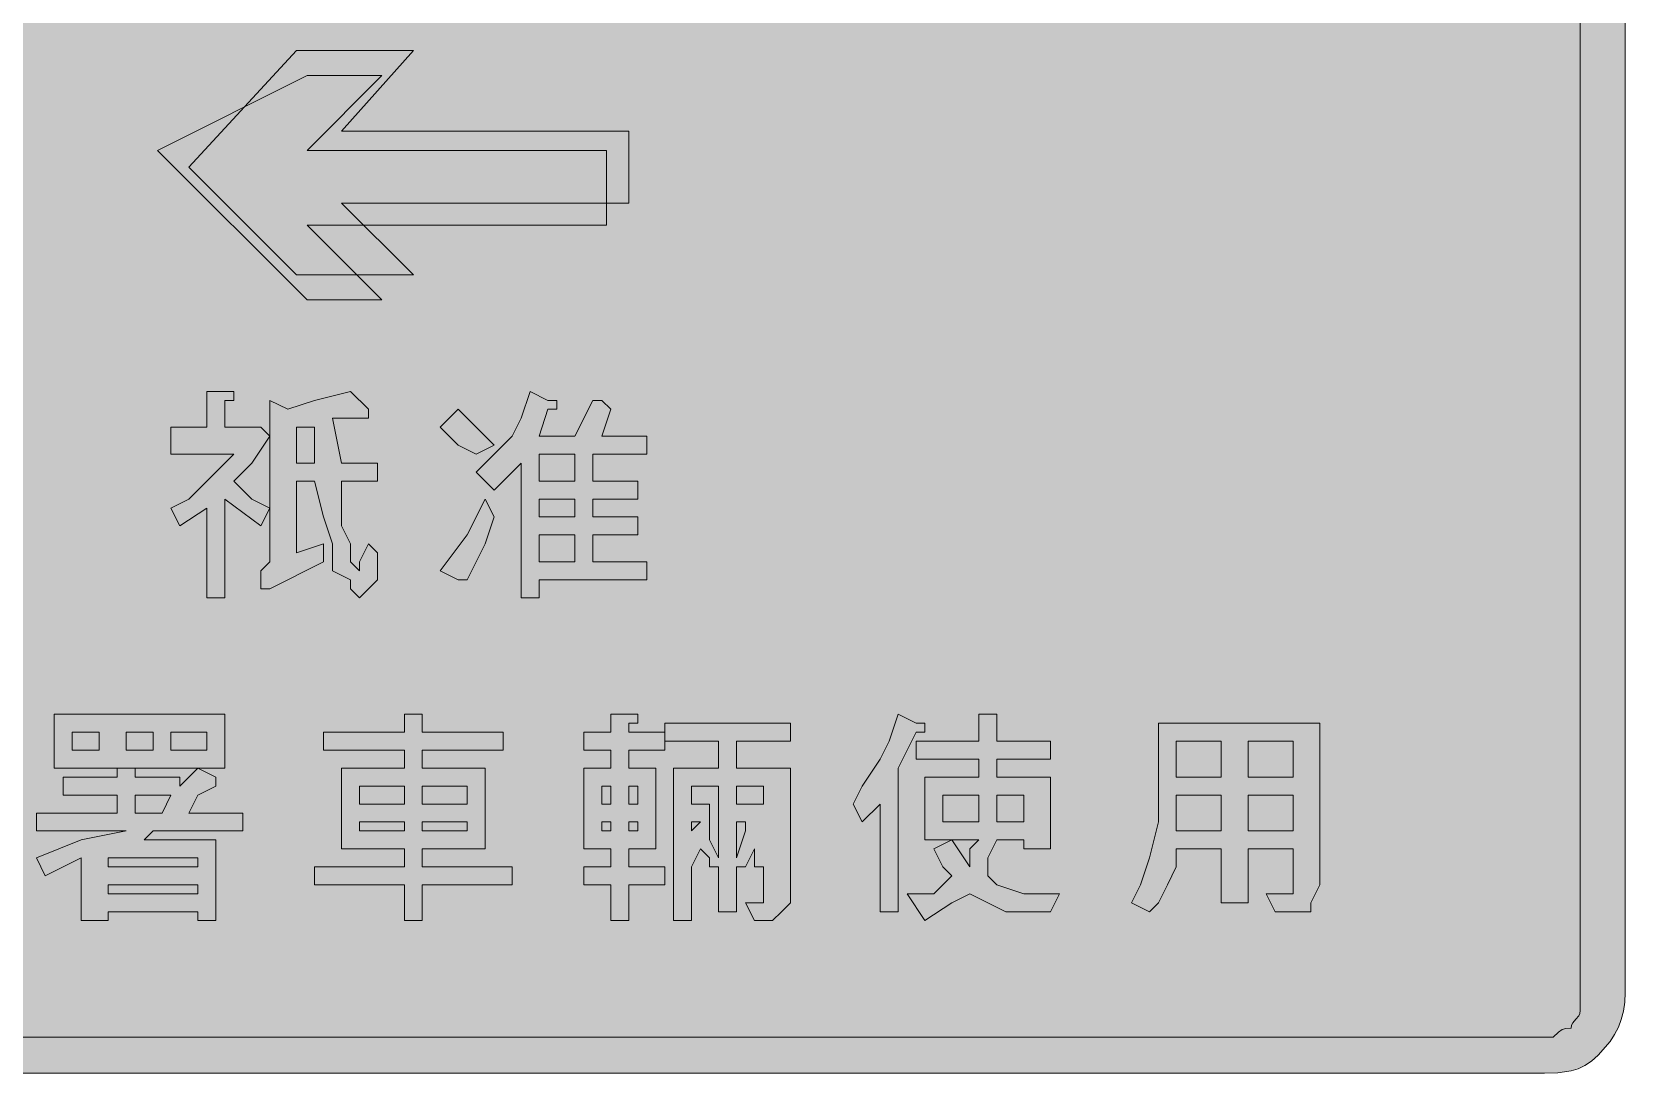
# Model space of a CAD drawing. Header units: metres. Extents: x 121 to 445, y 10 to 260.
# Drawn here: x 232.5 to 445.5, y 10.1 to 149.4 of the extents above; entities that cross this region are included whole.
import ezdxf

# ---------------------------------------------------------------- set-up
doc = ezdxf.new("R2010")
doc.units = ezdxf.units.M
for name, color, linetype, true_color in [('FILL_BLACK_000000', 7, 'Continuous', 0x000000), ('FILL_WHITE_FFFFFF', 7, 'Continuous', 0xffffff), ('STROKE_BLACK_000000', 7, 'Continuous', 0x000000)]:
    doc.layers.add(name, color=color, linetype=linetype, true_color=true_color)

msp = doc.modelspace()

# ---------------------------------------------------------------- hatches: boundary and pattern name
at = {"layer": 'FILL_BLACK_000000', "true_color": 0x000000}
h = msp.add_hatch(color=7, dxfattribs=at)
h.dxf.hatch_style = 1
h.paths.add_polyline_path([(130.28, 10.12), (128.07, 10.38), (126.95, 10.67), (125.86, 11.09), (124.82, 11.69), (123.87, 12.48), (122.99, 14.3), (122.22, 16.23), (121.68, 18.39), (121.52, 19.58), (121.47, 20.88), (121.47, 248.88), (121.68, 250.87), (122.22, 253.08), (122.99, 255.29), (123.87, 257.28), (125.86, 258.16), (128.07, 258.93), (130.28, 259.47), (132.27, 259.68), (434.67, 259.68), (436.47, 259.47), (438.27, 258.93), (440.07, 258.16), (441.87, 257.28), (442.71, 256.33), (443.45, 255.29), (444.06, 254.2), (444.57, 253.08), (445.25, 250.87), (445.41, 249.83), (445.47, 248.88), (445.47, 20.88), (445.41, 19.58), (445.25, 18.39), (444.96, 17.27), (444.57, 16.23), (444.06, 15.24), (443.45, 14.3), (441.87, 12.48), (440.97, 11.69), (440.07, 11.09), (439.17, 10.67), (438.27, 10.38), (436.47, 10.12), (434.67, 10.08), (132.27, 10.08), (130.28, 10.12)])
h = msp.add_hatch(color=7, dxfattribs=at)
h.dxf.hatch_style = 1
h.paths.add_polyline_path([(273.87, 126.48), (283.47, 116.88), (267.87, 116.88), (253.47, 131.28), (267.87, 146.88), (283.47, 146.88), (273.87, 136.08), (312.27, 136.08), (312.27, 126.48), (273.87, 126.48)])
h = msp.add_hatch(color=7, dxfattribs=at)
h.dxf.hatch_style = 1
h.paths.add_polyline_path([(251.07, 96.48), (255.87, 96.48), (255.87, 101.28), (258.27, 101.28), (259.47, 101.28), (259.47, 100.08), (258.27, 100.08), (258.27, 96.48), (263.07, 96.48), (264.27, 95.28), (261.87, 91.68), (259.47, 89.28), (261.87, 86.88), (264.27, 85.68), (263.07, 83.28), (258.27, 86.88), (258.27, 73.68), (255.87, 73.68), (255.87, 85.68), (252.27, 83.28), (251.07, 85.68), (253.47, 86.88), (255.87, 89.28), (258.27, 91.68), (259.47, 92.88), (251.07, 92.88), (251.07, 96.48)])
h = msp.add_hatch(color=7, dxfattribs=at)
h.dxf.hatch_style = 1
h.paths.add_polyline_path([(270.27, 100.08), (275.07, 101.28), (277.47, 98.88), (277.47, 97.68), (276.27, 97.68), (272.67, 97.68), (273.87, 91.68), (278.67, 91.68), (278.67, 89.28), (273.87, 89.28), (273.87, 85.68), (273.87, 83.28), (275.07, 80.88), (275.07, 78.48), (276.27, 77.28), (276.27, 78.48), (277.47, 80.88), (278.67, 79.68), (278.67, 77.28), (278.67, 76.08), (277.47, 74.88), (276.27, 73.68), (275.07, 74.88), (275.07, 76.08), (272.67, 77.28), (272.67, 80.88), (271.47, 84.48), (270.27, 89.28), (267.87, 89.28), (267.87, 79.68), (271.47, 80.88), (271.47, 78.48), (264.27, 74.88), (263.07, 74.88), (263.07, 77.28), (264.27, 78.48), (264.27, 100.08), (266.67, 98.88), (270.27, 100.08)])
h.paths.add_polyline_path([(270.27, 96.48), (267.87, 96.48), (267.87, 91.68), (270.27, 91.68), (270.27, 96.48)], flags=16)
h = msp.add_hatch(color=7, dxfattribs=at)
h.dxf.hatch_style = 1
h.paths.add_polyline_path([(299.07, 101.28), (301.47, 100.08), (302.67, 100.08), (302.67, 98.88), (301.47, 98.88), (300.27, 95.28), (305.07, 95.28), (307.47, 100.08), (308.67, 100.08), (309.87, 98.88), (308.67, 95.28), (314.67, 95.28), (314.67, 92.88), (307.47, 92.88), (307.47, 89.28), (313.47, 89.28), (313.47, 86.88), (307.47, 86.88), (307.47, 84.48), (313.47, 84.48), (313.47, 82.08), (307.47, 82.08), (307.47, 78.48), (314.67, 78.48), (314.67, 76.08), (300.27, 76.08), (300.27, 73.68), (297.87, 73.68), (297.87, 91.68), (294.27, 88.08), (291.87, 90.48), (294.27, 92.88), (296.67, 95.28), (297.87, 97.68), (299.07, 101.28)])
h.paths.add_polyline_path([(300.27, 84.48), (305.07, 84.48), (305.07, 86.88), (300.27, 86.88), (300.27, 84.48)], flags=16)
h.paths.add_polyline_path([(300.27, 92.88), (300.27, 89.28), (305.07, 89.28), (305.07, 92.88), (300.27, 92.88)], flags=16)
h.paths.add_polyline_path([(305.07, 82.08), (300.27, 82.08), (300.27, 78.48), (305.07, 78.48), (305.07, 82.08)], flags=16)
h = msp.add_hatch(color=7, dxfattribs=at)
h.dxf.hatch_style = 1
h.paths.add_polyline_path([(289.47, 94.08), (287.07, 96.48), (289.47, 98.88), (291.87, 96.48), (294.27, 94.08), (291.87, 92.88), (289.47, 94.08)])
h = msp.add_hatch(color=7, dxfattribs=at)
h.dxf.hatch_style = 1
h.paths.add_polyline_path([(290.67, 82.08), (293.07, 86.88), (294.27, 84.48), (293.07, 80.88), (290.67, 76.08), (289.47, 76.08), (287.07, 77.28), (290.67, 82.08)])
h = msp.add_hatch(color=7, dxfattribs=at)
h.dxf.hatch_style = 1
h.paths.add_polyline_path([(235.47, 58.08), (258.27, 58.08), (258.27, 50.88), (235.47, 50.88), (235.47, 58.08)])
h.paths.add_polyline_path([(245.07, 53.28), (248.67, 53.28), (248.67, 55.68), (245.07, 55.68), (245.07, 53.28)], flags=16)
h.paths.add_polyline_path([(237.87, 55.68), (237.87, 53.28), (241.47, 53.28), (241.47, 55.68), (237.87, 55.68)], flags=16)
h.paths.add_polyline_path([(255.87, 55.68), (251.07, 55.68), (251.07, 53.28), (255.87, 53.28), (255.87, 55.68)], flags=16)
h = msp.add_hatch(color=7, dxfattribs=at)
h.dxf.hatch_style = 1
h.paths.add_polyline_path([(284.67, 55.68), (295.47, 55.68), (295.47, 53.28), (284.67, 53.28), (284.67, 50.88), (293.07, 50.88), (293.07, 40.08), (284.67, 40.08), (284.67, 37.68), (296.67, 37.68), (296.67, 35.28), (284.67, 35.28), (284.67, 30.48), (282.27, 30.48), (282.27, 35.28), (270.27, 35.28), (270.27, 37.68), (282.27, 37.68), (282.27, 40.08), (273.87, 40.08), (273.87, 50.88), (282.27, 50.88), (282.27, 53.28), (271.47, 53.28), (271.47, 55.68), (282.27, 55.68), (282.27, 58.08), (284.67, 58.08), (284.67, 56.88), (284.67, 55.68)])
h.paths.add_polyline_path([(282.27, 46.08), (282.27, 48.48), (276.27, 48.48), (276.27, 46.08), (282.27, 46.08)], flags=16)
h.paths.add_polyline_path([(276.27, 42.48), (282.27, 42.48), (282.27, 43.68), (276.27, 43.68), (276.27, 42.48)], flags=16)
h.paths.add_polyline_path([(284.67, 48.48), (284.67, 46.08), (290.67, 46.08), (290.67, 48.48), (284.67, 48.48)], flags=16)
h.paths.add_polyline_path([(290.67, 43.68), (284.67, 43.68), (284.67, 42.48), (290.67, 42.48), (290.67, 43.68)], flags=16)
h = msp.add_hatch(color=7, dxfattribs=at)
h.dxf.hatch_style = 1
h.paths.add_polyline_path([(313.47, 58.08), (313.47, 56.88), (312.27, 56.88), (312.27, 55.68), (317.07, 55.68), (317.07, 53.28), (312.27, 53.28), (312.27, 50.88), (315.87, 50.88), (315.87, 40.08), (312.27, 40.08), (312.27, 37.68), (317.07, 37.68), (317.07, 35.28), (312.27, 35.28), (312.27, 30.48), (309.87, 30.48), (309.87, 35.28), (306.27, 35.28), (306.27, 37.68), (309.87, 37.68), (309.87, 40.08), (306.27, 40.08), (306.27, 50.88), (309.87, 50.88), (309.87, 53.28), (306.27, 53.28), (306.27, 55.68), (309.87, 55.68), (309.87, 58.08), (312.27, 58.08), (313.47, 58.08)])
h.paths.add_polyline_path([(313.47, 46.08), (313.47, 48.48), (312.27, 48.48), (312.27, 46.08), (313.47, 46.08)], flags=16)
h.paths.add_polyline_path([(312.27, 42.48), (313.47, 42.48), (313.47, 43.68), (312.27, 43.68), (312.27, 42.48)], flags=16)
h.paths.add_polyline_path([(308.67, 48.48), (308.67, 46.08), (309.87, 46.08), (309.87, 48.48), (308.67, 48.48)], flags=16)
h.paths.add_polyline_path([(309.87, 43.68), (308.67, 43.68), (308.67, 42.48), (309.87, 42.48), (309.87, 43.68)], flags=16)
h = msp.add_hatch(color=7, dxfattribs=at)
h.dxf.hatch_style = 1
h.paths.add_polyline_path([(343.47, 48.48), (345.87, 52.08), (347.07, 54.48), (348.27, 58.08), (350.67, 56.88), (351.87, 56.88), (351.87, 55.68), (350.67, 55.68), (348.27, 50.88), (348.27, 31.68), (345.87, 31.68), (345.87, 46.08), (343.47, 43.68), (342.27, 46.08), (343.47, 48.48)])
h = msp.add_hatch(color=7, dxfattribs=at)
h.dxf.hatch_style = 1
h.paths.add_polyline_path([(359.07, 49.68), (359.07, 52.08), (350.67, 52.08), (350.67, 54.48), (359.07, 54.48), (359.07, 58.08), (361.47, 58.08), (361.47, 56.88), (361.47, 54.48), (368.67, 54.48), (368.67, 52.08), (361.47, 52.08), (361.47, 49.68), (368.67, 49.68), (368.67, 40.08), (365.07, 40.08), (365.07, 41.28), (361.47, 41.28), (360.27, 38.88), (360.27, 36.48), (361.47, 35.28), (365.07, 34.08), (367.47, 34.08), (369.87, 34.08), (368.67, 31.68), (366.27, 31.68), (362.67, 31.68), (360.27, 32.88), (357.87, 34.08), (355.47, 32.88), (351.87, 30.48), (349.47, 34.08), (353.07, 34.08), (355.47, 36.48), (354.27, 37.68), (353.07, 40.08), (355.47, 41.28), (354.27, 41.28), (351.87, 41.28), (351.87, 49.68), (359.07, 49.68)])
h.paths.add_polyline_path([(357.87, 37.68), (357.87, 40.08), (359.07, 41.28), (355.47, 41.28), (357.87, 37.68)], flags=16)
h.paths.add_polyline_path([(365.07, 47.28), (361.47, 47.28), (361.47, 43.68), (365.07, 43.68), (365.07, 47.28)], flags=16)
h.paths.add_polyline_path([(359.07, 47.28), (354.27, 47.28), (354.27, 43.68), (359.07, 43.68), (359.07, 47.28)], flags=16)
h = msp.add_hatch(color=7, dxfattribs=at)
h.dxf.hatch_style = 1
h.paths.add_polyline_path([(326.67, 50.88), (333.87, 50.88), (333.87, 32.88), (332.67, 31.68), (331.47, 30.48), (330.27, 30.48), (329.07, 30.48), (327.87, 32.88), (329.07, 32.88), (330.27, 32.88), (330.27, 34.08), (330.27, 37.68), (329.07, 37.68), (329.07, 40.08), (327.87, 37.68), (326.67, 37.68), (326.67, 31.68), (324.27, 31.68), (324.27, 37.68), (323.07, 37.68), (323.07, 38.88), (321.87, 40.08), (320.67, 37.68), (320.67, 30.48), (318.27, 30.48), (318.27, 50.88), (324.27, 50.88), (324.27, 54.48), (317.07, 54.48), (317.07, 56.88), (333.87, 56.88), (333.87, 54.48), (326.67, 54.48), (326.67, 50.88)])
h.paths.add_polyline_path([(321.87, 43.68), (320.67, 43.68), (320.67, 42.48), (321.87, 43.68)], flags=16)
h.paths.add_polyline_path([(326.67, 38.88), (327.87, 42.48), (327.87, 43.68), (326.67, 43.68), (326.67, 38.88)], flags=16)
h.paths.add_polyline_path([(326.67, 48.48), (326.67, 46.08), (330.27, 46.08), (330.27, 48.48), (326.67, 48.48)], flags=16)
h.paths.add_polyline_path([(324.27, 38.88), (324.27, 48.48), (320.67, 48.48), (320.67, 46.08), (323.07, 46.08), (323.07, 41.28), (324.27, 38.88)], flags=16)
h = msp.add_hatch(color=7, dxfattribs=at)
h.dxf.hatch_style = 1
h.paths.add_polyline_path([(402.27, 31.68), (399.87, 31.68), (398.67, 31.68), (397.47, 34.08), (398.67, 34.08), (399.87, 34.08), (401.07, 34.08), (401.07, 35.28), (401.07, 36.48), (401.07, 40.08), (395.07, 40.08), (395.07, 32.88), (391.47, 32.88), (391.47, 40.08), (385.47, 40.08), (385.47, 37.68), (384.27, 35.28), (383.07, 32.88), (381.87, 31.68), (379.47, 32.88), (380.67, 35.28), (381.87, 38.88), (383.07, 43.68), (383.07, 48.48), (383.07, 56.88), (404.67, 56.88), (404.67, 35.28), (403.47, 32.88), (403.47, 31.68), (402.27, 31.68)])
h.paths.add_polyline_path([(391.47, 49.68), (391.47, 54.48), (385.47, 54.48), (385.47, 49.68), (391.47, 49.68)], flags=16)
h.paths.add_polyline_path([(391.47, 42.48), (391.47, 47.28), (385.47, 47.28), (385.47, 42.48), (391.47, 42.48)], flags=16)
h.paths.add_polyline_path([(395.07, 54.48), (395.07, 49.68), (401.07, 49.68), (401.07, 54.48), (395.07, 54.48)], flags=16)
h.paths.add_polyline_path([(401.07, 47.28), (395.07, 47.28), (395.07, 42.48), (401.07, 42.48), (401.07, 47.28)], flags=16)
h = msp.add_hatch(color=7, dxfattribs=at)
h.dxf.hatch_style = 1
h.paths.add_polyline_path([(242.67, 31.68), (242.67, 30.48), (239.07, 30.48), (239.07, 38.88), (236.67, 37.68), (234.27, 36.48), (233.07, 38.88), (239.07, 41.28), (245.07, 42.48), (233.07, 42.48), (233.07, 44.88), (243.87, 44.88), (243.87, 47.28), (236.67, 47.28), (236.67, 49.68), (243.87, 49.68), (243.87, 50.88), (246.27, 50.88), (246.27, 49.68), (252.27, 49.68), (252.27, 48.48), (254.67, 50.88), (257.07, 49.68), (257.07, 48.48), (254.67, 47.28), (253.47, 44.88), (260.67, 44.88), (260.67, 42.48), (254.67, 42.48), (252.27, 42.48), (251.07, 42.48), (248.67, 42.48), (247.47, 41.28), (257.07, 41.28), (257.07, 30.48), (254.67, 30.48), (254.67, 31.68), (242.67, 31.68)])
h.paths.add_polyline_path([(246.27, 44.88), (249.87, 44.88), (251.07, 47.28), (246.27, 47.28), (246.27, 44.88)], flags=16)
h.paths.add_polyline_path([(242.67, 38.88), (242.67, 37.68), (254.67, 37.68), (254.67, 38.88), (242.67, 38.88)], flags=16)
h.paths.add_polyline_path([(254.67, 35.28), (242.67, 35.28), (242.67, 34.08), (254.67, 34.08), (254.67, 35.28)], flags=16)
at = {"layer": 'FILL_WHITE_FFFFFF', "true_color": 0xffffff}
h = msp.add_hatch(color=7, dxfattribs=at)
h.dxf.hatch_style = 1
h.paths.add_polyline_path([(439.47, 20.88), (439.47, 18.48), (439.42, 18.08), (439.28, 17.77), (438.87, 17.28), (438.46, 16.79), (438.32, 16.48), (438.27, 16.08), (437.56, 16.06), (437.07, 15.93), (436.58, 15.57), (435.87, 14.88), (434.67, 14.88), (132.27, 14.88), (131.2, 14.9), (130.02, 15.03), (129.49, 15.17), (129.06, 15.39), (128.78, 15.68), (128.67, 16.08), (127.98, 16.79), (127.62, 17.28), (127.49, 17.77), (127.47, 18.48), (127.07, 18.53), (126.78, 18.69), (126.42, 19.23), (126.29, 20), (126.27, 20.88), (126.27, 248.88), (126.48, 249.95), (127.02, 251.13), (127.79, 252.09), (128.22, 252.37), (128.67, 252.48), (128.78, 252.93), (129.06, 253.36), (130.02, 254.13), (131.2, 254.67), (132.27, 254.88), (434.67, 254.88), (435.57, 254.77), (436.43, 254.45), (437.24, 253.93), (437.97, 253.23), (438.58, 252.36), (439.06, 251.34), (439.36, 250.17), (439.47, 248.88), (439.47, 20.88)])

# ---------------------------------------------------------------- linework, layer by layer
at = {"layer": 'FILL_BLACK_000000', "lineweight": 0, "true_color": 0x000000}
msp.add_lwpolyline([(445.47, 248.88), (445.47, 20.88), (445.41, 19.58), (445.25, 18.39), (444.96, 17.27), (444.57, 16.23), (444.06, 15.24), (443.45, 14.3), (441.87, 12.48), (440.97, 11.69), (440.07, 11.09), (439.17, 10.67), (438.27, 10.38), (436.47, 10.12), (434.67, 10.08), (132.27, 10.08)], dxfattribs=at)
for points in [[(273.87, 126.48), (283.47, 116.88), (267.87, 116.88), (253.47, 131.28), (267.87, 146.88), (283.47, 146.88), (273.87, 136.08), (312.27, 136.08), (312.27, 126.48)], [(251.07, 96.48), (255.87, 96.48), (255.87, 101.28), (258.27, 101.28), (259.47, 101.28), (259.47, 100.08), (258.27, 100.08), (258.27, 96.48), (263.07, 96.48), (264.27, 95.28), (261.87, 91.68), (259.47, 89.28), (261.87, 86.88), (264.27, 85.68), (263.07, 83.28), (258.27, 86.88), (258.27, 73.68), (255.87, 73.68), (255.87, 85.68), (252.27, 83.28), (251.07, 85.68), (253.47, 86.88), (255.87, 89.28), (258.27, 91.68), (259.47, 92.88), (251.07, 92.88)], [(270.27, 100.08), (275.07, 101.28), (277.47, 98.88), (277.47, 97.68), (276.27, 97.68), (272.67, 97.68), (273.87, 91.68), (278.67, 91.68), (278.67, 89.28), (273.87, 89.28), (273.87, 85.68), (273.87, 83.28), (275.07, 80.88), (275.07, 78.48), (276.27, 77.28), (276.27, 78.48), (277.47, 80.88), (278.67, 79.68), (278.67, 77.28), (278.67, 76.08), (277.47, 74.88), (276.27, 73.68), (275.07, 74.88), (275.07, 76.08), (272.67, 77.28), (272.67, 80.88), (271.47, 84.48), (270.27, 89.28), (267.87, 89.28), (267.87, 79.68), (271.47, 80.88), (271.47, 78.48), (264.27, 74.88), (263.07, 74.88), (263.07, 77.28), (264.27, 78.48), (264.27, 100.08), (266.67, 98.88)], [(299.07, 101.28), (301.47, 100.08), (302.67, 100.08), (302.67, 98.88), (301.47, 98.88), (300.27, 95.28), (305.07, 95.28), (307.47, 100.08), (308.67, 100.08), (309.87, 98.88), (308.67, 95.28), (314.67, 95.28), (314.67, 92.88), (307.47, 92.88), (307.47, 89.28), (313.47, 89.28), (313.47, 86.88), (307.47, 86.88), (307.47, 84.48), (313.47, 84.48), (313.47, 82.08), (307.47, 82.08), (307.47, 78.48), (314.67, 78.48), (314.67, 76.08), (300.27, 76.08), (300.27, 73.68), (297.87, 73.68), (297.87, 91.68), (294.27, 88.08), (291.87, 90.48), (294.27, 92.88), (296.67, 95.28), (297.87, 97.68)], [(289.47, 94.08), (287.07, 96.48), (289.47, 98.88), (291.87, 96.48), (294.27, 94.08), (291.87, 92.88)], [(270.27, 96.48), (267.87, 96.48), (267.87, 91.68), (270.27, 91.68)], [(300.27, 92.88), (300.27, 89.28), (305.07, 89.28), (305.07, 92.88)], [(290.67, 82.08), (293.07, 86.88), (294.27, 84.48), (293.07, 80.88), (290.67, 76.08), (289.47, 76.08), (287.07, 77.28)], [(300.27, 84.48), (305.07, 84.48), (305.07, 86.88), (300.27, 86.88)], [(305.07, 82.08), (300.27, 82.08), (300.27, 78.48), (305.07, 78.48)], [(235.47, 58.08), (258.27, 58.08), (258.27, 50.88), (235.47, 50.88)], [(284.67, 55.68), (295.47, 55.68), (295.47, 53.28), (284.67, 53.28), (284.67, 50.88), (293.07, 50.88), (293.07, 40.08), (284.67, 40.08), (284.67, 37.68), (296.67, 37.68), (296.67, 35.28), (284.67, 35.28), (284.67, 30.48), (282.27, 30.48), (282.27, 35.28), (270.27, 35.28), (270.27, 37.68), (282.27, 37.68), (282.27, 40.08), (273.87, 40.08), (273.87, 50.88), (282.27, 50.88), (282.27, 53.28), (271.47, 53.28), (271.47, 55.68), (282.27, 55.68), (282.27, 58.08), (284.67, 58.08), (284.67, 56.88)], [(313.47, 58.08), (313.47, 56.88), (312.27, 56.88), (312.27, 55.68), (317.07, 55.68), (317.07, 53.28), (312.27, 53.28), (312.27, 50.88), (315.87, 50.88), (315.87, 40.08), (312.27, 40.08), (312.27, 37.68), (317.07, 37.68), (317.07, 35.28), (312.27, 35.28), (312.27, 30.48), (309.87, 30.48), (309.87, 35.28), (306.27, 35.28), (306.27, 37.68), (309.87, 37.68), (309.87, 40.08), (306.27, 40.08), (306.27, 50.88), (309.87, 50.88), (309.87, 53.28), (306.27, 53.28), (306.27, 55.68), (309.87, 55.68), (309.87, 58.08), (312.27, 58.08)], [(343.47, 48.48), (345.87, 52.08), (347.07, 54.48), (348.27, 58.08), (350.67, 56.88), (351.87, 56.88), (351.87, 55.68), (350.67, 55.68), (348.27, 50.88), (348.27, 31.68), (345.87, 31.68), (345.87, 46.08), (343.47, 43.68), (342.27, 46.08)], [(359.07, 49.68), (359.07, 52.08), (350.67, 52.08), (350.67, 54.48), (359.07, 54.48), (359.07, 58.08), (361.47, 58.08), (361.47, 56.88), (361.47, 54.48), (368.67, 54.48), (368.67, 52.08), (361.47, 52.08), (361.47, 49.68), (368.67, 49.68), (368.67, 40.08), (365.07, 40.08), (365.07, 41.28), (361.47, 41.28), (360.27, 38.88), (360.27, 36.48), (361.47, 35.28), (365.07, 34.08), (367.47, 34.08), (369.87, 34.08), (368.67, 31.68), (366.27, 31.68), (362.67, 31.68), (360.27, 32.88), (357.87, 34.08), (355.47, 32.88), (351.87, 30.48), (349.47, 34.08), (353.07, 34.08), (355.47, 36.48), (354.27, 37.68), (353.07, 40.08), (355.47, 41.28), (354.27, 41.28), (351.87, 41.28), (351.87, 49.68)], [(237.87, 55.68), (237.87, 53.28), (241.47, 53.28), (241.47, 55.68)], [(245.07, 53.28), (248.67, 53.28), (248.67, 55.68), (245.07, 55.68)], [(255.87, 55.68), (251.07, 55.68), (251.07, 53.28), (255.87, 53.28)], [(326.67, 50.88), (333.87, 50.88), (333.87, 32.88), (332.67, 31.68), (331.47, 30.48), (330.27, 30.48), (329.07, 30.48), (327.87, 32.88), (329.07, 32.88), (330.27, 32.88), (330.27, 34.08), (330.27, 37.68), (329.07, 37.68), (329.07, 40.08), (327.87, 37.68), (326.67, 37.68), (326.67, 31.68), (324.27, 31.68), (324.27, 37.68), (323.07, 37.68), (323.07, 38.88), (321.87, 40.08), (320.67, 37.68), (320.67, 30.48), (318.27, 30.48), (318.27, 50.88), (324.27, 50.88), (324.27, 54.48), (317.07, 54.48), (317.07, 56.88), (333.87, 56.88), (333.87, 54.48), (326.67, 54.48)], [(402.27, 31.68), (399.87, 31.68), (398.67, 31.68), (397.47, 34.08), (398.67, 34.08), (399.87, 34.08), (401.07, 34.08), (401.07, 35.28), (401.07, 36.48), (401.07, 40.08), (395.07, 40.08), (395.07, 32.88), (391.47, 32.88), (391.47, 40.08), (385.47, 40.08), (385.47, 37.68), (384.27, 35.28), (383.07, 32.88), (381.87, 31.68), (379.47, 32.88), (380.67, 35.28), (381.87, 38.88), (383.07, 43.68), (383.07, 48.48), (383.07, 56.88), (404.67, 56.88), (404.67, 35.28), (403.47, 32.88), (403.47, 31.68)], [(391.47, 49.68), (391.47, 54.48), (385.47, 54.48), (385.47, 49.68)], [(395.07, 54.48), (395.07, 49.68), (401.07, 49.68), (401.07, 54.48)], [(242.67, 31.68), (242.67, 30.48), (239.07, 30.48), (239.07, 38.88), (236.67, 37.68), (234.27, 36.48), (233.07, 38.88), (239.07, 41.28), (245.07, 42.48), (233.07, 42.48), (233.07, 44.88), (243.87, 44.88), (243.87, 47.28), (236.67, 47.28), (236.67, 49.68), (243.87, 49.68), (243.87, 50.88), (246.27, 50.88), (246.27, 49.68), (252.27, 49.68), (252.27, 48.48), (254.67, 50.88), (257.07, 49.68), (257.07, 48.48), (254.67, 47.28), (253.47, 44.88), (260.67, 44.88), (260.67, 42.48), (254.67, 42.48), (252.27, 42.48), (251.07, 42.48), (248.67, 42.48), (247.47, 41.28), (257.07, 41.28), (257.07, 30.48), (254.67, 30.48), (254.67, 31.68)], [(246.27, 44.88), (249.87, 44.88), (251.07, 47.28), (246.27, 47.28)], [(282.27, 46.08), (282.27, 48.48), (276.27, 48.48), (276.27, 46.08)], [(284.67, 48.48), (284.67, 46.08), (290.67, 46.08), (290.67, 48.48)], [(308.67, 48.48), (308.67, 46.08), (309.87, 46.08), (309.87, 48.48)], [(313.47, 46.08), (313.47, 48.48), (312.27, 48.48), (312.27, 46.08)], [(324.27, 38.88), (324.27, 48.48), (320.67, 48.48), (320.67, 46.08), (323.07, 46.08), (323.07, 41.28)], [(326.67, 48.48), (326.67, 46.08), (330.27, 46.08), (330.27, 48.48)], [(359.07, 47.28), (354.27, 47.28), (354.27, 43.68), (359.07, 43.68)], [(365.07, 47.28), (361.47, 47.28), (361.47, 43.68), (365.07, 43.68)], [(391.47, 42.48), (391.47, 47.28), (385.47, 47.28), (385.47, 42.48)], [(401.07, 47.28), (395.07, 47.28), (395.07, 42.48), (401.07, 42.48)], [(276.27, 42.48), (282.27, 42.48), (282.27, 43.68), (276.27, 43.68)], [(290.67, 43.68), (284.67, 43.68), (284.67, 42.48), (290.67, 42.48)], [(309.87, 43.68), (308.67, 43.68), (308.67, 42.48), (309.87, 42.48)], [(312.27, 42.48), (313.47, 42.48), (313.47, 43.68), (312.27, 43.68)], [(321.87, 43.68), (320.67, 43.68), (320.67, 42.48)], [(326.67, 38.88), (327.87, 42.48), (327.87, 43.68), (326.67, 43.68)], [(357.87, 37.68), (357.87, 40.08), (359.07, 41.28), (355.47, 41.28)], [(242.67, 38.88), (242.67, 37.68), (254.67, 37.68), (254.67, 38.88)], [(254.67, 35.28), (242.67, 35.28), (242.67, 34.08), (254.67, 34.08)]]:
    msp.add_lwpolyline(points, close=True, dxfattribs=at)
at = {"layer": 'FILL_WHITE_FFFFFF', "lineweight": 0, "true_color": 0x000000}
msp.add_lwpolyline([(132.27, 254.88), (434.67, 254.88), (435.57, 254.77), (436.43, 254.45), (437.24, 253.93), (437.97, 253.23), (438.58, 252.36), (439.06, 251.34), (439.36, 250.17), (439.47, 248.88), (439.47, 20.88), (439.47, 18.48), (439.42, 18.08), (439.28, 17.77), (438.87, 17.28), (438.46, 16.79), (438.32, 16.48), (438.27, 16.08), (437.56, 16.06), (437.07, 15.93), (436.58, 15.57), (435.87, 14.88), (434.67, 14.88), (132.27, 14.88)], dxfattribs=at)
at = {"layer": 'STROKE_BLACK_000000', "lineweight": 0, "true_color": 0x000000}
for points in [[(269.27, 143.52), (249.27, 133.52)], [(279.27, 143.52), (269.27, 133.52)], [(269.27, 143.52), (279.27, 143.52)], [(269.27, 113.52), (249.27, 133.52)], [(269.27, 133.52), (309.27, 133.52)], [(309.27, 123.52), (309.27, 133.52)], [(269.27, 123.52), (309.27, 123.52)], [(279.27, 113.52), (269.27, 123.52)], [(269.27, 113.52), (279.27, 113.52)]]:
    msp.add_lwpolyline(points, dxfattribs=at)

doc.saveas('drawing.dxf')
